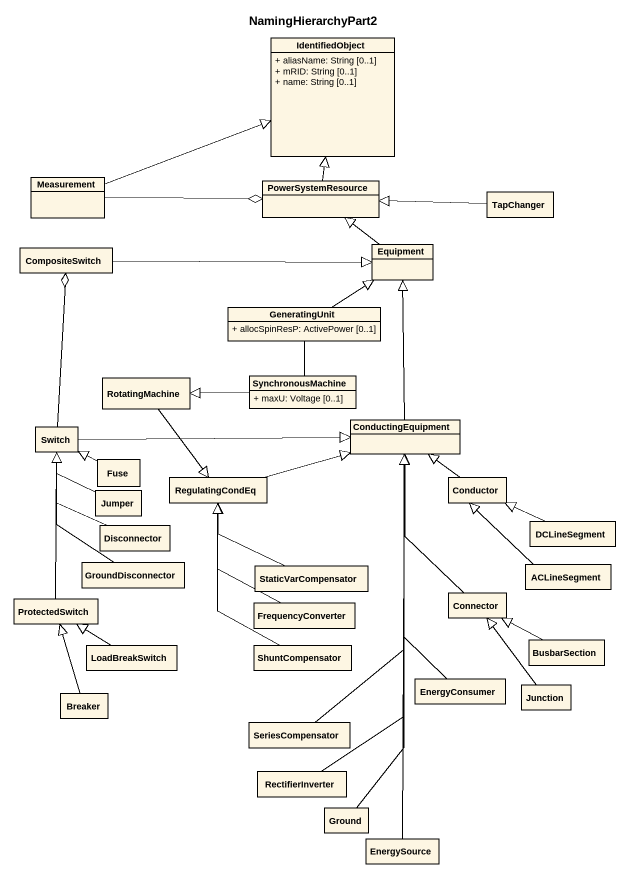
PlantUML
@startuml
title NamingHierarchyPart2
hide circle
hide empty members
skinparam classAttributeIconSize 0
class IdentifiedObject {
  + aliasName: String [0..1]
  + mRID: String [0..1]
  + name: String [0..1]
}
class Measurement
class PowerSystemResource
class TapChanger
class CompositeSwitch
class Equipment
class GeneratingUnit {
  + allocSpinResP: ActivePower [0..1]
}
class RotatingMachine
class SynchronousMachine {
  + maxU: Voltage [0..1]
}
class Switch
class ConductingEquipment
class Fuse
class RegulatingCondEq
class Conductor
class Jumper
class DCLineSegment
class Disconnector
class ProtectedSwitch
class GroundDisconnector
class StaticVarCompensator
class Connector
class ACLineSegment
class FrequencyConverter
class LoadBreakSwitch
class ShuntCompensator
class BusbarSection
class Breaker
class EnergyConsumer
class Junction
class SeriesCompensator
class RectifierInverter
class Ground
class EnergySource
Measurement -right-|> IdentifiedObject
PowerSystemResource -up-|> IdentifiedObject
PowerSystemResource o-left- Measurement
TapChanger -left-|> PowerSystemResource
CompositeSwitch -right-|> Equipment
CompositeSwitch o-- Switch
Equipment -up-|> PowerSystemResource
GeneratingUnit -up-|> Equipment
GeneratingUnit -- SynchronousMachine
RotatingMachine --|> RegulatingCondEq
SynchronousMachine -left-|> RotatingMachine
Switch -right-|> ConductingEquipment
ConductingEquipment -up-|> Equipment
Fuse -left-|> Switch
RegulatingCondEq -right-|> ConductingEquipment
Conductor -up-|> ConductingEquipment
Jumper -up-|> Switch
DCLineSegment -left-|> Conductor
Disconnector -up-|> Switch
ProtectedSwitch -up-|> Switch
GroundDisconnector -up-|> Switch
StaticVarCompensator -up-|> RegulatingCondEq
Connector -up-|> ConductingEquipment
ACLineSegment -up-|> Conductor
FrequencyConverter -up-|> RegulatingCondEq
LoadBreakSwitch -up-|> ProtectedSwitch
ShuntCompensator -up-|> RegulatingCondEq
BusbarSection -left-|> Connector
Breaker -up-|> ProtectedSwitch
EnergyConsumer -up-|> ConductingEquipment
Junction -up-|> Connector
SeriesCompensator -up-|> ConductingEquipment
RectifierInverter -up-|> ConductingEquipment
Ground -up-|> ConductingEquipment
EnergySource -up-|> ConductingEquipment
@enduml
